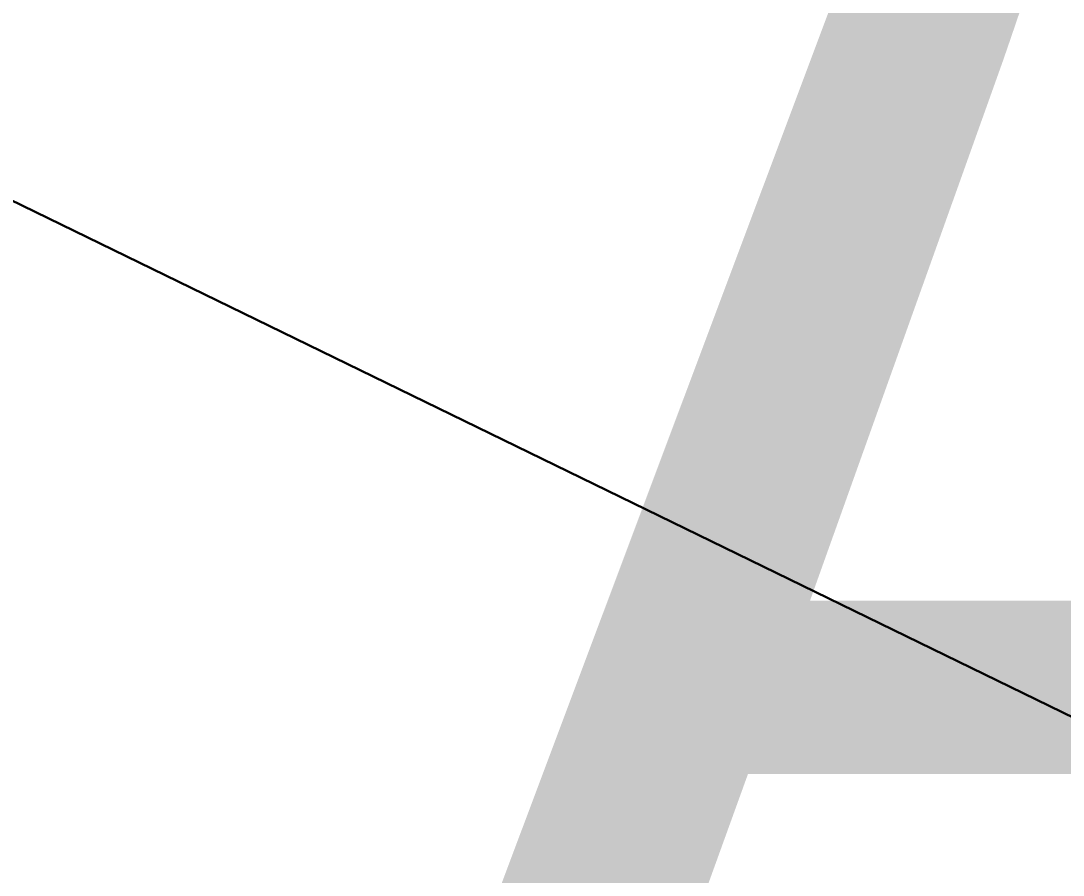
# Model space of a CAD drawing. Header units: metres. Extents: x -2743 to 126, y 13385 to 13916.
# Drawn here: x -1871.161 to -1870.398, y 13623.086 to 13623.711 of the extents above; entities that cross this region are included whole.
import ezdxf

# ---------------------------------------------------------------- set-up
doc = ezdxf.new("R2010")
doc.units = ezdxf.units.M
for name, color, linetype in [('link-улица Берзарина_Граница работ$0$ГП_Граница проектирования', 7, 'Continuous'), ('link-улица Берзарина_Покрытия — Новые$0$ДВ_ПП_Газон_Р', 7, 'Continuous'), ('output[1-12]_3_ДЖКХ-24_03233tp$0$Леса и газоны', 7, 'Continuous')]:
    doc.layers.add(name, color=color, linetype=linetype)

msp = doc.modelspace()

# ---------------------------------------------------------------- linework, layer by layer
at = {"layer": 'link-улица Берзарина_Граница работ$0$ГП_Граница проектирования'}
msp.add_lwpolyline([(-1831.35845, 13614.88007), (-1852.15769, 13619.81346), (-1854.82364, 13615.21886), (-1854.3813, 13614.80413), (-1855.06527, 13614.07463), (-1854.33545, 13613.39035), (-1855.37899, 13612.20911), (-1856.11383, 13612.88771), (-1856.69359, 13612.23144), (-1857.74752, 13612.79813), (-1858.08652, 13611.84502), (-1860.04703, 13612.86144), (-1859.62064, 13613.80528), (-1860.4879, 13614.30313), (-1859.76771, 13615.55397), (-1864.24349, 13617.6469), (-1867.80124, 13615.35586), (-1868.34265, 13616.19662), (-1869.81674, 13618.30465), (-1870.28207, 13619.20834), (-1866.79805, 13621.45189), (-1885.29577, 13630.45726), (-1884.084, 13633.61), (-1896.78124, 13639.67729)], dxfattribs=at)
at = {"layer": 'link-улица Берзарина_Покрытия — Новые$0$ДВ_ПП_Газон_Р'}
msp.add_lwpolyline([(-1877.63635, 13631.54062), (-1879.13614, 13627.45853), (-1866.79805, 13621.45189), (-1870.28207, 13619.20834), (-1869.81674, 13618.30465), (-1869.56488, 13618.48077), (-1868.77046, 13619.03629), (-1867.93395, 13619.71261), (-1867.1298, 13620.46364), (-1866.29258, 13621.38036), (-1865.82738, 13621.95824), (-1865.10867, 13622.97045), (-1864.51279, 13623.96961), (-1864.02195, 13624.95478), (-1863.80511, 13625.48128), (-1867.28538, 13626.94449), (-1870.75085, 13628.44219), (-1874.20126, 13629.97427), (-1877.63635, 13631.54062)], close=True, dxfattribs=at)

# ---------------------------------------------------------------- texts
at = {"layer": 'output[1-12]_3_ДЖКХ-24_03233tp$0$Леса и газоны'}
msp.add_text('ГАЗОН', height=1.2, dxfattribs=at).set_placement((-1871.78303, 13622.8088))

doc.saveas('drawing.dxf')
